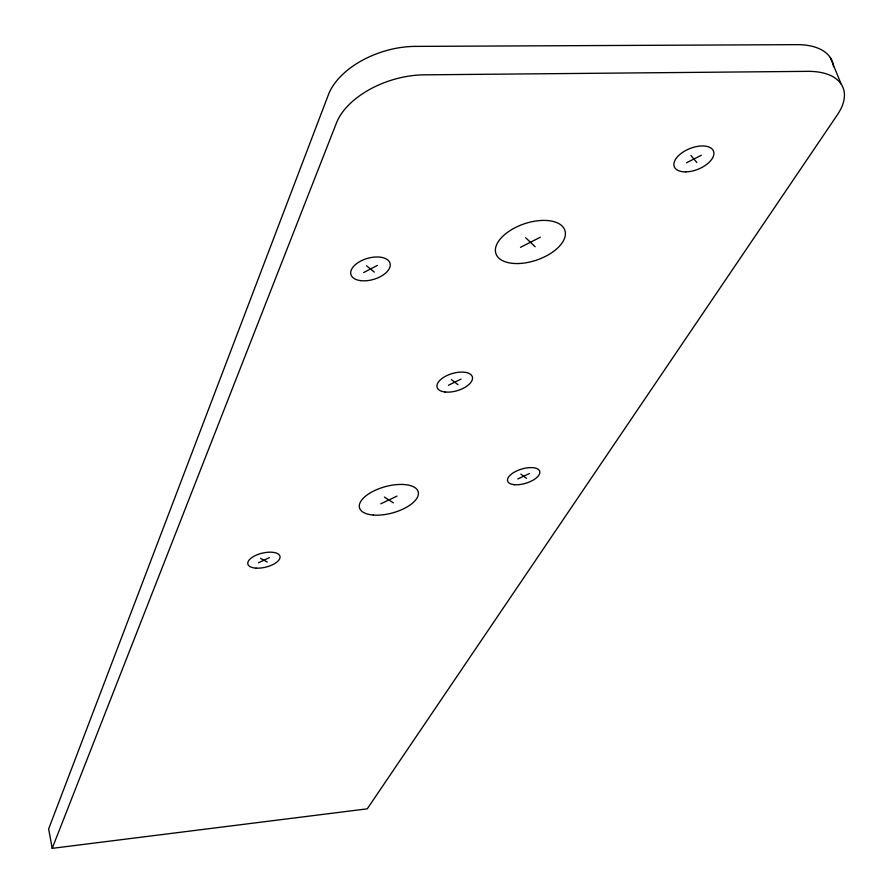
<?xml version="1.0" encoding="UTF-8"?>
<svg xmlns="http://www.w3.org/2000/svg" width="893" height="893" viewBox="0 0 893 893"><rect width="100%" height="100%" fill="white"/><g stroke="black" fill="none" stroke-linecap="round" stroke-linejoin="round"><path stroke-width="1.34" d="M52.196 848.35L336.482 122.91A71.652 42.217 -17.8 0 1 423.974 74.845L807.752 71.351A69.129 36.356 -23.3 0 1 837.511 114.594L367.257 808.835L52.196 848.35L48.657 828.894L328.468 94.569A71.161 42.752 -17.9 0 1 415.212 46.391L797.002 44.65A68.694 36.836 -23.6 0 1 833.582 66.796M363.596 272.577L377.393 265.411M520.507 247.305L540.365 237.192M686.471 162.805L701.34 155.237M448.42 385.285L461.078 379.067M380.764 503.831L397.039 496.095M258.445 562.824L269.429 557.612M517.84 478.961L529.516 473.502M260.522 558.359L267.32 562.077M384.381 497.055L393.366 502.848M520.853 474.138L526.479 478.313M451.467 379.625L458.009 384.716M366.61 265.835L374.346 272.142M525.653 237.717L535.153 246.758M690.925 155.471L696.853 162.559M830.345 57.654L841.161 84.054M518.275 263.535A36.401 19.166 -18.7 0 0 564.912 230.416A36.401 19.166 -18.7 0 0 507.994 231.979A36.401 19.166 -18.7 0 0 518.275 263.535M373.263 515.049A30.429 13.629 -15.2 0 0 418.415 493.929A30.429 13.629 -15.2 0 0 374.881 490.436A30.429 13.629 -15.2 0 0 373.263 515.049M445.015 392.005A18.385 8.919 -16.6 0 0 472.509 378.632A18.385 8.919 -16.6 0 0 446.667 375.696A18.385 8.919 -16.6 0 0 445.015 392.005M685.846 171.88A21.086 11.129 -21.8 0 0 713.797 152.167A21.086 11.129 -21.8 0 0 682.062 152.736A21.086 11.129 -21.8 0 0 685.846 171.88M256.179 568.138A16.521 7.211 -13.5 0 0 280.056 556.897A16.521 7.211 -13.5 0 0 255.498 555.491A16.521 7.211 -13.5 0 0 256.179 568.138M514.457 484.698A16.777 7.401 -16.9 0 0 539.818 472.933A16.777 7.401 -16.9 0 0 516.734 470.924A16.777 7.401 -16.9 0 0 514.457 484.698M360.247 280.581A20.327 10.939 -16.1 0 0 390.241 265.188A20.327 10.939 -16.1 0 0 360.928 260.957A20.327 10.939 -16.1 0 0 360.247 280.581"/></g></svg>
